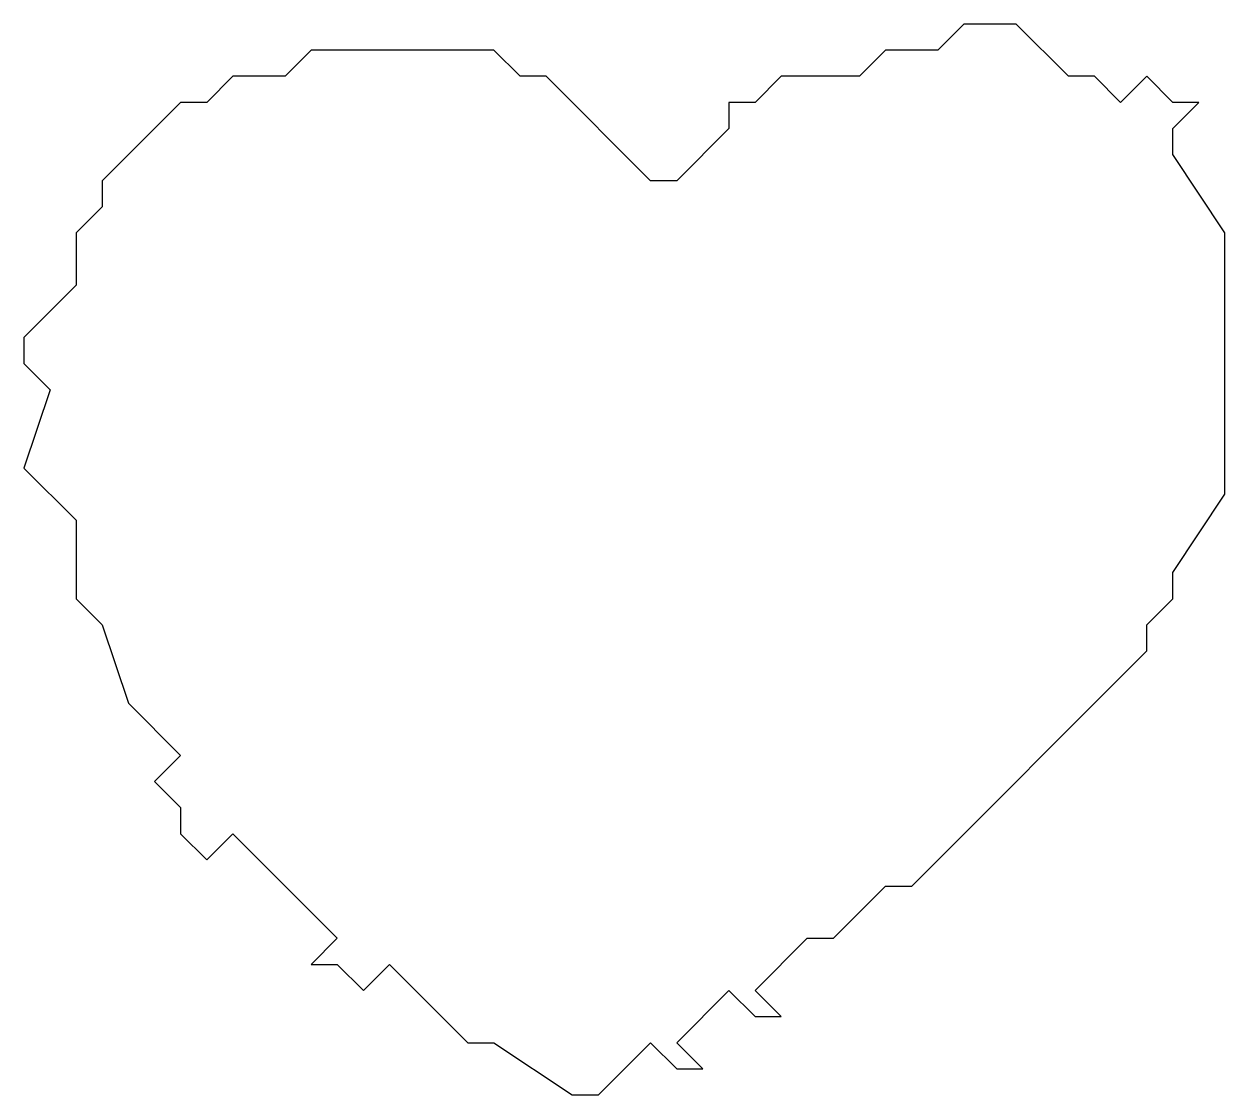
# Model space of a CAD drawing. Header units: millimetres. Extents: x 47.33 to 50.12, y 41.88 to 44.36.
import ezdxf

# ---------------------------------------------------------------- set-up
doc = ezdxf.new("R2010")
doc.units = ezdxf.units.MM
doc.layers.add('FILL_HEART', color=7, linetype='Continuous')

msp = doc.modelspace()

# ---------------------------------------------------------------- linework, layer by layer
at = {"layer": 'FILL_HEART'}
msp.add_lwpolyline([(50.0546, 44.1818), (49.994, 44.1818), (49.9334, 44.2424), (49.8728, 44.1818), (49.8122, 44.2424), (49.7516, 44.2424), (49.6304, 44.3636), (49.5092, 44.3636), (49.4486, 44.303), (49.3274, 44.303), (49.2668, 44.2424), (49.085, 44.2424), (49.0244, 44.1818), (48.9638, 44.1818), (48.9638, 44.1212), (48.8426, 44), (48.782, 44), (48.5396, 44.2424), (48.479, 44.2424), (48.4184, 44.303), (47.9942, 44.303), (47.9336, 44.2424), (47.8124, 44.2424), (47.7518, 44.1818), (47.6912, 44.1818), (47.5094, 44), (47.5094, 43.9394), (47.4488, 43.8788), (47.4488, 43.7576), (47.3276, 43.6364), (47.3276, 43.5758), (47.3882, 43.5152), (47.3276, 43.3333), (47.4488, 43.2121), (47.4488, 43.0303), (47.5094, 42.9697), (47.57, 42.7879), (47.6912, 42.6667), (47.6306, 42.6061), (47.6912, 42.5455), (47.6912, 42.4848), (47.7518, 42.4242), (47.8124, 42.4848), (48.0548, 42.2424), (47.9942, 42.1818), (48.0548, 42.1818), (48.1154, 42.1212), (48.176, 42.1818), (48.3578, 42), (48.4184, 42), (48.6002, 41.8788), (48.6608, 41.8788), (48.782, 42), (48.8426, 41.9394), (48.9032, 41.9394), (48.8426, 42), (48.9638, 42.1212), (49.0244, 42.0606), (49.085, 42.0606), (49.0244, 42.1212), (49.1456, 42.2424), (49.2062, 42.2424), (49.3274, 42.3636), (49.388, 42.3636), (49.9334, 42.9091), (49.9334, 42.9697), (49.994, 43.0303), (49.994, 43.0909), (50.1152, 43.2727), (50.1152, 43.8788), (49.994, 44.0606), (49.994, 44.1212)], close=True, dxfattribs=at)

doc.saveas('drawing.dxf')
